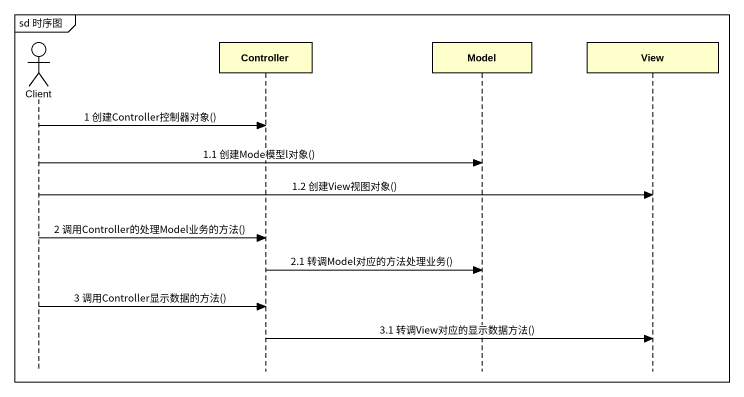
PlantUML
@startuml
mainframe sd 时序图
hide footbox
actor Client
participant Controller
participant Model
participant View

Client -> Controller : 1 创建Controller控制器对象()
Client -> Model : 1.1 创建Mode模型l对象()
Client -> View : 1.2 创建View视图对象()
Client -> Controller : 2 调用Controller的处理Model业务的方法()
Controller -> Model : 2.1 转调Model对应的方法处理业务()
Client -> Controller : 3 调用Controller显示数据的方法()
Controller -> View : 3.1 转调View对应的显示数据方法()
@enduml
